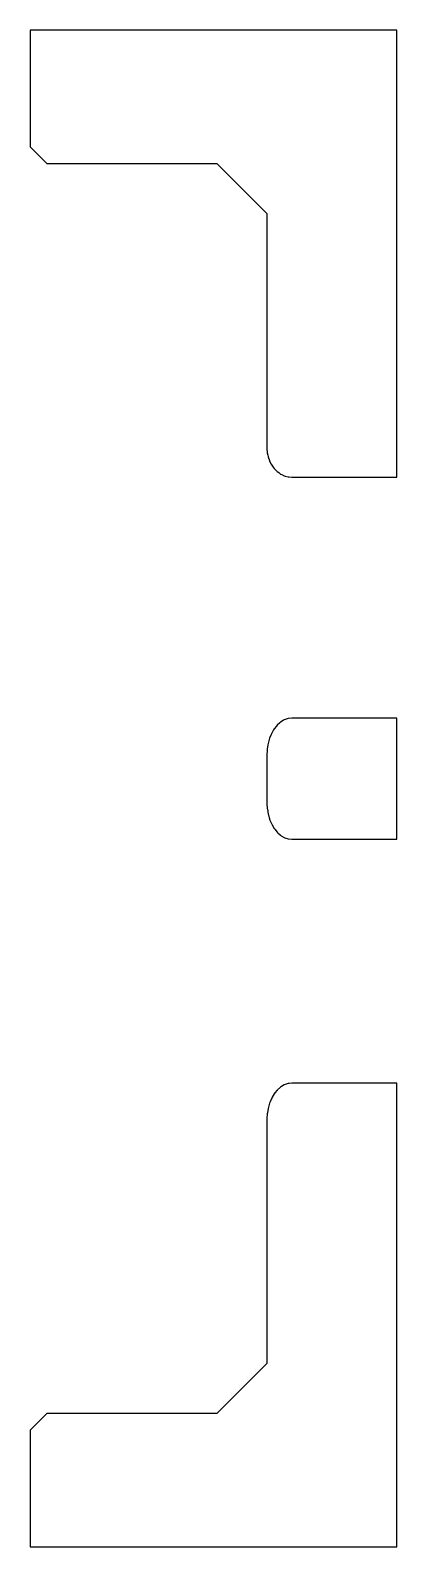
# Model space of a CAD drawing. Header units: metres. Extents: x 0 to 47.5, y 0 to 45.5.
# Drawn here: x 0 to 11, y 0 to 45.5 of the extents above.
import ezdxf

# ---------------------------------------------------------------- set-up
doc = ezdxf.new("R2010")
doc.units = ezdxf.units.M

msp = doc.modelspace()

# ---------------------------------------------------------------- linework, layer by layer
for p, q in [((11, 45.5), (0, 45.5)), ((0, 45.5), (0, 42)), ((11, 32.0898), (11, 45.5)), ((0, 42), (0.5, 41.5)), ((0.5, 41.5), (5.60409, 41.5)), ((5.60409, 41.5), (7.10409, 40)), ((7.10409, 40), (7.10409, 32.959)), ((7.10409, 32.959), (7.10562, 32.9379)), ((7.10562, 32.9379), (7.11332, 32.8318)), ((7.11332, 32.8318), (7.11511, 32.8237)), ((7.11511, 32.8237), (7.13037, 32.7548)), ((7.13037, 32.7548), (7.13965, 32.709)), ((7.13965, 32.709), (7.14079, 32.7034)), ((7.14079, 32.7034), (7.17901, 32.5942)), ((7.17901, 32.5942), (7.18583, 32.5747)), ((7.18583, 32.5747), (7.23121, 32.487)), ((7.23121, 32.487), (7.24732, 32.4559)), ((7.24732, 32.4559), (7.29544, 32.3892)), ((7.29544, 32.3892), (7.32376, 32.3499)), ((7.32376, 32.3499), (7.37086, 32.3023)), ((7.37086, 32.3023), (7.41325, 32.2594)), ((7.41325, 32.2594), (7.45666, 32.2279)), ((7.45666, 32.2279), (7.51359, 32.1866)), ((7.51359, 32.1866), (7.55195, 32.1678)), ((7.55195, 32.1678), (7.62232, 32.1333)), ((7.62232, 32.1333), (7.65573, 32.1238)), ((7.65573, 32.1238), (7.73676, 32.1008)), ((7.73676, 32.1008), (7.76666, 32.098)), ((7.76666, 32.098), (7.85409, 32.0898)), ((7.85409, 32.0898), (11, 32.0898)), ((7.39113, 24.6227), (7.32376, 24.5385)), ((7.41325, 24.6503), (7.39113, 24.6227)), ((7.48915, 24.7184), (7.41325, 24.6503)), ((7.51359, 24.7403), (7.48915, 24.7184)), ((7.59612, 24.7903), (7.51359, 24.7403)), ((7.62232, 24.8062), (7.59612, 24.7903)), ((7.70938, 24.8368), (7.62232, 24.8062)), ((7.73676, 24.8464), (7.70938, 24.8368)), ((7.85409, 24.8599), (7.73676, 24.8464)), ((11, 24.8599), (7.85409, 24.8599)), ((11, 21.2257), (11, 24.8599)), ((7.17404, 24.219), (7.14079, 24.1016)), ((7.18583, 24.2607), (7.17404, 24.219)), ((7.23156, 24.3699), (7.18583, 24.2607)), ((7.24732, 24.4075), (7.23156, 24.3699)), ((7.30454, 24.5055), (7.24732, 24.4075)), ((7.32376, 24.5385), (7.30454, 24.5055)), ((7.11079, 23.8871), (7.10409, 23.7625)), ((7.10409, 23.7625), (7.10409, 22.3231)), ((7.11332, 23.9342), (7.11079, 23.8871)), ((7.13344, 24.0568), (7.11332, 23.9342)), ((7.14079, 24.1016), (7.13344, 24.0568)), ((7.10409, 22.3231), (7.10514, 22.3035)), ((7.10514, 22.3035), (7.11332, 22.1514)), ((7.11332, 22.1514), (7.11681, 22.1302)), ((7.11681, 22.1302), (7.14079, 21.984)), ((7.14079, 21.984), (7.14706, 21.9619)), ((7.14706, 21.9619), (7.18583, 21.8249)), ((7.18583, 21.8249), (7.1951, 21.8028)), ((7.1951, 21.8028), (7.24732, 21.6781)), ((7.24732, 21.6781), (7.25966, 21.657)), ((7.25966, 21.657), (7.32376, 21.5472)), ((7.32376, 21.5472), (7.33904, 21.5281)), ((7.33904, 21.5281), (7.41325, 21.4353)), ((7.41325, 21.4353), (7.43118, 21.4192)), ((7.43118, 21.4192), (7.51359, 21.3453)), ((7.51359, 21.3453), (7.53371, 21.3332)), ((7.53371, 21.3332), (7.62232, 21.2794)), ((7.62232, 21.2794), (7.64401, 21.2718)), ((7.64401, 21.2718), (7.73676, 21.2393)), ((7.73676, 21.2393), (7.85409, 21.2257)), ((7.85409, 21.2257), (11, 21.2257)), ((7.41325, 13.7003), (7.34628, 13.6166)), ((7.51359, 13.7903), (7.41325, 13.7003)), ((7.54248, 13.8078), (7.51359, 13.7903)), ((7.62232, 13.8562), (7.54248, 13.8078)), ((7.65322, 13.867), (7.62232, 13.8562)), ((7.73676, 13.8964), (7.65322, 13.867)), ((7.76872, 13.9001), (7.73676, 13.8964)), ((7.85409, 13.9099), (7.76872, 13.9001)), ((11, 13.9099), (7.85409, 13.9099)), ((11, 0), (11, 13.9099)), ((7.18583, 13.3107), (7.15072, 13.1867)), ((7.20009, 13.3448), (7.18583, 13.3107)), ((7.24732, 13.4575), (7.20009, 13.3448)), ((7.26585, 13.4893), (7.24732, 13.4575)), ((7.32376, 13.5885), (7.26585, 13.4893)), ((7.34628, 13.6166), (7.32376, 13.5885)), ((7.10589, 12.8461), (7.10409, 12.8125)), ((7.10409, 12.8125), (7.10409, 5.5)), ((7.11332, 12.9842), (7.10589, 12.8461)), ((7.11904, 13.019), (7.11332, 12.9842)), ((7.14079, 13.1516), (7.11904, 13.019)), ((7.15072, 13.1867), (7.14079, 13.1516)), ((7.10409, 5.5), (5.60409, 4)), ((0.5, 4), (0, 3.5)), ((5.60409, 4), (0.5, 4)), ((0, 3.5), (0, 0)), ((0, 0), (11, 0))]:
    msp.add_line(p, q)

doc.saveas('drawing.dxf')
